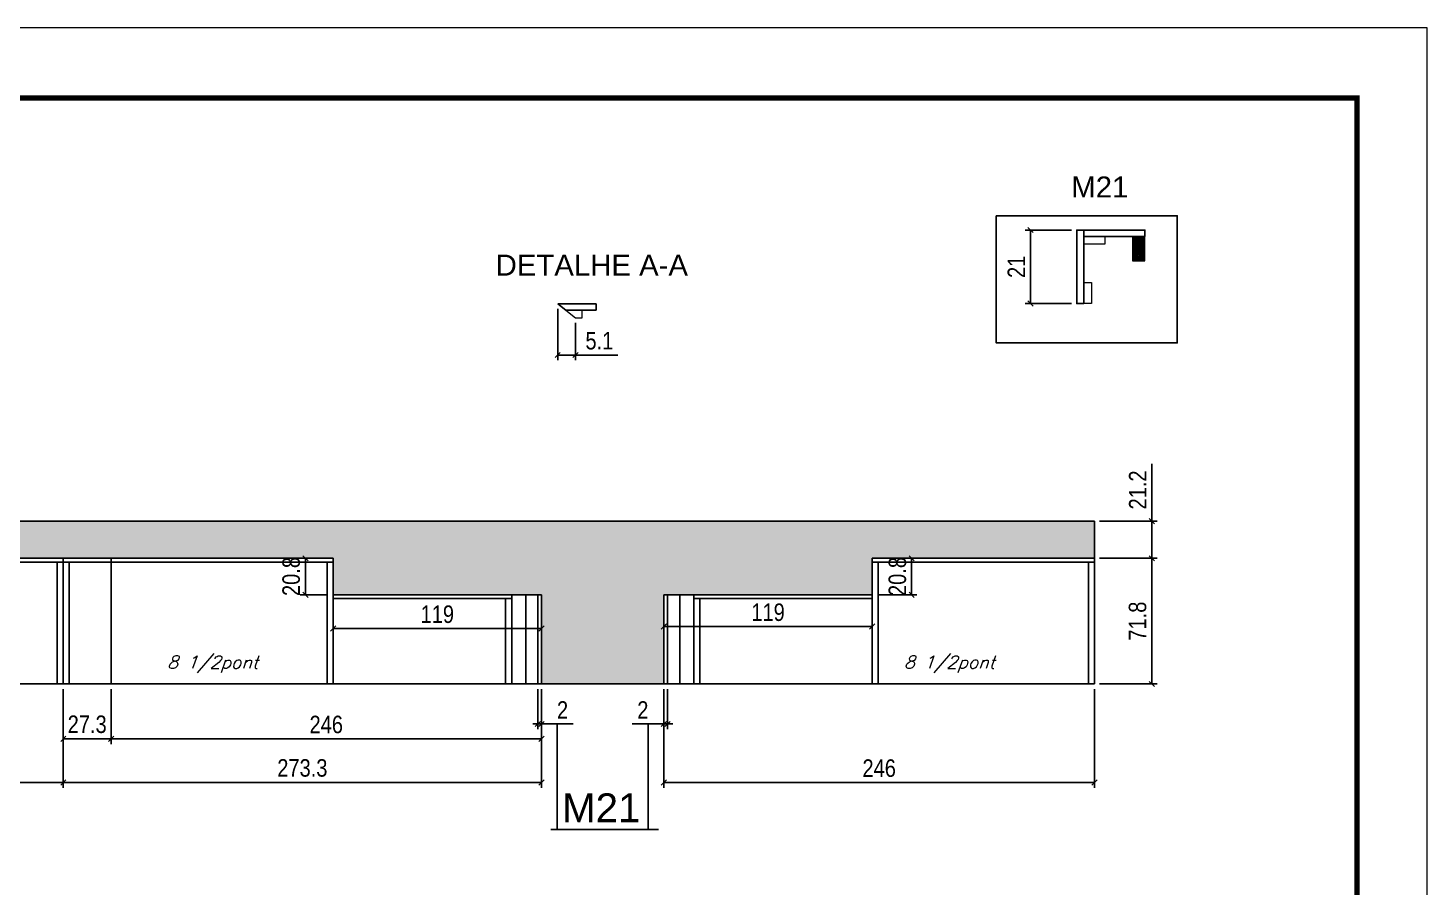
# Model space of a CAD drawing. Extents: x 137137 to 143418, y 10464 to 34486.
# Drawn here: x 137823 to 138622, y 30549 to 31040 of the extents above; entities that cross this region are included whole.
import ezdxf

# ---------------------------------------------------------------- set-up
doc = ezdxf.new("R2010")
doc.units = 0
doc.linetypes.add('DASHED', pattern=[0.75, 0.5, -0.25])
for name, color, linetype in [('5', 5, 'Continuous'), ('COTA', 241, 'Continuous'), ('NOMENCLATURA', 7, 'Continuous'), ('Painéis', 200, 'Continuous'), ('SARR_2.2x7', 40, 'Continuous'), ('SARR_3.5x7', 81, 'Continuous'), ('texto', 7, 'Continuous')]:
    doc.layers.add(name, color=color, linetype=linetype)
for name, color, linetype, lineweight in [('Folhas', 255, 'Continuous', 9), ('Madeira', 126, 'Continuous', 18), ('Sarr 2.2x7', 40, 'Continuous', 9), ('SARRAFO DE PRESSAO', 251, 'DASHED', 9)]:
    doc.layers.add(name, color=color, linetype=linetype, lineweight=lineweight)
doc.styles.add('COTA TECNICA', font='techl___.ttf', dxfattribs={"height": 10})
doc.styles.add('Romans', font='romans.shx')
doc.styles.get("Standard").update_dxf_attribs({"font": 'arial.ttf'})
doc.dimstyles.new('PAINEL', dxfattribs={"dimtxt": 10, "dimasz": 3, "dimexe": 3, "dimexo": 3, "dimgap": 3, "dimtad": 1, "dimdec": 1, "dimzin": 12, "dimdsep": 46, "dimtxsty": 'COTA TECNICA', "dimblk1": 'OBLIQUE', "dimblk2": 'OBLIQUE', "dimsah": 1, "dimcen": 0.9, "dimclrd": 4, "dimclre": 4, "dimclrt": 240, "dimadec": 1, "dimazin": 3, "dimtfac": 1, "dimtdec": 1, "dimtmove": 0, "dimatfit": 3, "dimfxl": 1, "dimtolj": 1, "dimtzin": 12, "dimarcsym": 0})

# ---------------------------------------------------------------- blocks, each defined once
blk = doc.blocks.new('9999999999')
at = {"layer": 'Folhas'}
blk.add_lwpolyline([(98138.98, 34190.21), (99623.98, 34190.21), (99623.98, 35240.21), (98138.98, 35240.21)], close=True, dxfattribs=at)
at = {"layer": 'Folhas', "color": 30, "const_width": 3}
blk.add_lwpolyline([(98213.98, 34230.21), (99583.98, 34230.21), (99583.98, 35200.21), (98213.98, 35200.21)], close=True, dxfattribs=at)
blk = doc.blocks.new('_Oblique')
at = {"color": 0, "linetype": 'ByBlock', "lineweight": -2}
blk.add_line((-0.5, -0.5), (0.5, 0.5), dxfattribs=at)
blk = doc.blocks.new('*D13')
at = {"layer": 'Defpoints', "color": 0, "linetype": 'ByBlock', "transparency": 16777216}
for p in [(138422.1, 30924.59), (138395.66, 30882.59), (138422.1, 30882.59)]:
    blk.add_point(p, dxfattribs=at)
at = {"layer": 'Sarr 2.2x7', "color": 4, "linetype": 'ByBlock', "lineweight": -2, "transparency": 16777216}
for p, q in [((138419.1, 30924.59), (138392.66, 30924.59)), ((138395.66, 30924.59), (138395.66, 30882.59)), ((138419.1, 30882.59), (138392.66, 30882.59))]:
    blk.add_line(p, q, dxfattribs=at)
at = {"layer": 'Sarr 2.2x7', "color": 4, "linetype": 'ByBlock', "lineweight": -2, "transparency": 16777216, "xscale": 3, "yscale": 3, "zscale": 3}
for p, rotation in [((138395.66, 30924.59), 90), ((138395.66, 30882.59), 270)]:
    blk.add_blockref('_Oblique', p, dxfattribs=dict(at, rotation=rotation))
at = {"layer": 'Sarr 2.2x7', "color": 240, "linetype": 'ByBlock', "transparency": 16777216, "insert": (138387.6, 30903.59), "char_height": 10, "attachment_point": 5, "rotation": 90, "style": 'COTA TECNICA'}
blk.add_mtext('\\A1;21', dxfattribs=at)
blk = doc.blocks.new('*D14')
at = {"layer": 'COTA', "color": 4, "lineweight": -2, "ltscale": 25, "transparency": 16777216}
for p, q in [((138114.22, 30662.2), (138114.22, 30639.34)), ((138116.22, 30662.2), (138116.22, 30639.34)), ((138114.22, 30642.34), (138111.22, 30642.34)), ((138114.22, 30642.34), (138116.22, 30642.34)), ((138116.22, 30642.34), (138134.34, 30642.34))]:
    blk.add_line(p, q, dxfattribs=at)
at = {"layer": 'Defpoints', "color": 0, "ltscale": 25, "transparency": 16777216}
for p in [(138114.22, 30665.2), (138116.22, 30665.2), (138116.22, 30642.34)]:
    blk.add_point(p, dxfattribs=at)
at = {"layer": 'COTA', "color": 4, "lineweight": -2, "ltscale": 25, "transparency": 16777216, "xscale": 3, "yscale": 3, "zscale": 3}
blk.add_blockref('_Oblique', (138114.22, 30642.34), dxfattribs=at)
at = {"layer": 'COTA', "color": 4, "lineweight": -2, "ltscale": 25, "transparency": 16777216, "xscale": 3, "yscale": 3, "zscale": 3, "rotation": 180}
blk.add_blockref('_Oblique', (138116.22, 30642.34), dxfattribs=at)
at = {"layer": 'COTA', "color": 240, "ltscale": 25, "transparency": 16777216, "insert": (138128.28, 30650.34), "char_height": 10, "attachment_point": 5, "style": 'COTA TECNICA'}
blk.add_mtext('\\A1;2', dxfattribs=at)
blk = doc.blocks.new('*D15')
at = {"layer": 'COTA', "color": 4, "lineweight": -2, "ltscale": 25, "transparency": 16777216}
for p, q in [((138186.22, 30662.2), (138186.22, 30639.34)), ((138188.22, 30662.2), (138188.22, 30639.34)), ((138186.22, 30642.34), (138168.11, 30642.34)), ((138188.22, 30642.34), (138186.22, 30642.34)), ((138188.22, 30642.34), (138191.22, 30642.34))]:
    blk.add_line(p, q, dxfattribs=at)
at = {"layer": 'Defpoints', "color": 0, "ltscale": 25, "transparency": 16777216}
for p in [(138186.22, 30665.2), (138188.22, 30665.2), (138186.22, 30642.34)]:
    blk.add_point(p, dxfattribs=at)
at = {"layer": 'COTA', "color": 4, "lineweight": -2, "ltscale": 25, "transparency": 16777216, "xscale": 3, "yscale": 3, "zscale": 3}
blk.add_blockref('_Oblique', (138186.22, 30642.34), dxfattribs=at)
at = {"layer": 'COTA', "color": 4, "lineweight": -2, "ltscale": 25, "transparency": 16777216, "xscale": 3, "yscale": 3, "zscale": 3, "rotation": 180}
blk.add_blockref('_Oblique', (138188.22, 30642.34), dxfattribs=at)
at = {"layer": 'COTA', "color": 240, "ltscale": 25, "transparency": 16777216, "insert": (138174.17, 30650.34), "char_height": 10, "attachment_point": 5, "style": 'COTA TECNICA'}
blk.add_mtext('\\A1;2', dxfattribs=at)
blk = doc.blocks.new('*D16')
at = {"layer": 'COTA', "color": 4, "lineweight": -2, "ltscale": 25, "transparency": 16777216}
for p, q in [((137598.97, 30662.2), (137598.97, 30605.94)), ((137842.97, 30662.2), (137842.97, 30605.94)), ((137598.97, 30608.94), (137842.97, 30608.94))]:
    blk.add_line(p, q, dxfattribs=at)
at = {"layer": 'Defpoints', "color": 0, "ltscale": 25, "transparency": 16777216}
for p in [(137598.97, 30665.2), (137842.97, 30665.2), (137842.97, 30608.94)]:
    blk.add_point(p, dxfattribs=at)
at = {"layer": 'COTA', "color": 4, "lineweight": -2, "ltscale": 25, "transparency": 16777216, "xscale": 3, "yscale": 3, "zscale": 3, "rotation": 180}
blk.add_blockref('_Oblique', (137598.97, 30608.94), dxfattribs=at)
at = {"layer": 'COTA', "color": 4, "lineweight": -2, "ltscale": 25, "transparency": 16777216, "xscale": 3, "yscale": 3, "zscale": 3}
blk.add_blockref('_Oblique', (137842.97, 30608.94), dxfattribs=at)
at = {"layer": 'COTA', "color": 240, "ltscale": 25, "transparency": 16777216, "insert": (137720.97, 30617.01), "char_height": 10, "attachment_point": 5, "style": 'COTA TECNICA'}
blk.add_mtext('\\A1;244', dxfattribs=at)
blk = doc.blocks.new('*D17')
at = {"layer": 'COTA', "color": 4, "lineweight": -2, "ltscale": 25, "transparency": 16777216}
for p, q in [((137842.97, 30662.2), (137842.97, 30630.89)), ((137870.27, 30662.2), (137870.27, 30630.89)), ((137842.97, 30633.89), (137870.27, 30633.89))]:
    blk.add_line(p, q, dxfattribs=at)
at = {"layer": 'Defpoints', "color": 0, "ltscale": 25, "transparency": 16777216}
for p in [(137842.97, 30665.2), (137870.27, 30665.2), (137870.27, 30633.89)]:
    blk.add_point(p, dxfattribs=at)
at = {"layer": 'COTA', "color": 4, "lineweight": -2, "ltscale": 25, "transparency": 16777216, "xscale": 3, "yscale": 3, "zscale": 3, "rotation": 180}
blk.add_blockref('_Oblique', (137842.97, 30633.89), dxfattribs=at)
at = {"layer": 'COTA', "color": 4, "lineweight": -2, "ltscale": 25, "transparency": 16777216, "xscale": 3, "yscale": 3, "zscale": 3}
blk.add_blockref('_Oblique', (137870.27, 30633.89), dxfattribs=at)
at = {"layer": 'COTA', "color": 240, "ltscale": 25, "transparency": 16777216, "insert": (137856.62, 30642.11), "char_height": 10, "attachment_point": 5, "style": 'COTA TECNICA'}
blk.add_mtext('\\A1;27.3', dxfattribs=at)
blk = doc.blocks.new('*D18')
at = {"layer": 'COTA', "color": 4, "lineweight": -2, "ltscale": 25, "transparency": 16777216}
for p, q in [((137870.27, 30662.2), (137870.27, 30630.89)), ((138116.22, 30662.2), (138116.22, 30630.89)), ((137870.27, 30633.89), (138116.22, 30633.89))]:
    blk.add_line(p, q, dxfattribs=at)
at = {"layer": 'Defpoints', "color": 0, "ltscale": 25, "transparency": 16777216}
for p in [(137870.27, 30665.2), (138116.22, 30665.2), (138116.22, 30633.89)]:
    blk.add_point(p, dxfattribs=at)
at = {"layer": 'COTA', "color": 4, "lineweight": -2, "ltscale": 25, "transparency": 16777216, "xscale": 3, "yscale": 3, "zscale": 3, "rotation": 180}
blk.add_blockref('_Oblique', (137870.27, 30633.89), dxfattribs=at)
at = {"layer": 'COTA', "color": 4, "lineweight": -2, "ltscale": 25, "transparency": 16777216, "xscale": 3, "yscale": 3, "zscale": 3}
blk.add_blockref('_Oblique', (138116.22, 30633.89), dxfattribs=at)
at = {"layer": 'COTA', "color": 240, "ltscale": 25, "transparency": 16777216, "insert": (137993.24, 30641.99), "char_height": 10, "attachment_point": 5, "style": 'COTA TECNICA'}
blk.add_mtext('\\A1;246', dxfattribs=at)
blk = doc.blocks.new('*D19')
at = {"layer": 'COTA', "color": 4, "lineweight": -2, "ltscale": 25, "transparency": 16777216}
for p, q in [((138186.22, 30662.2), (138186.22, 30605.94)), ((138432.22, 30662.2), (138432.22, 30605.94)), ((138186.22, 30608.94), (138432.22, 30608.94))]:
    blk.add_line(p, q, dxfattribs=at)
at = {"layer": 'Defpoints', "color": 0, "ltscale": 25, "transparency": 16777216}
for p in [(138186.22, 30665.2), (138432.22, 30665.2), (138432.22, 30608.94)]:
    blk.add_point(p, dxfattribs=at)
at = {"layer": 'COTA', "color": 4, "lineweight": -2, "ltscale": 25, "transparency": 16777216, "xscale": 3, "yscale": 3, "zscale": 3, "rotation": 180}
blk.add_blockref('_Oblique', (138186.22, 30608.94), dxfattribs=at)
at = {"layer": 'COTA', "color": 4, "lineweight": -2, "ltscale": 25, "transparency": 16777216, "xscale": 3, "yscale": 3, "zscale": 3}
blk.add_blockref('_Oblique', (138432.22, 30608.94), dxfattribs=at)
at = {"layer": 'COTA', "color": 240, "ltscale": 25, "transparency": 16777216, "insert": (138309.22, 30617.04), "char_height": 10, "attachment_point": 5, "style": 'COTA TECNICA'}
blk.add_mtext('\\A1;246', dxfattribs=at)
blk = doc.blocks.new('*D20')
at = {"layer": 'COTA', "color": 4, "lineweight": -2, "ltscale": 25, "transparency": 16777216}
for p, q in [((137842.97, 30662.2), (137842.97, 30605.94)), ((138116.22, 30662.2), (138116.22, 30605.94)), ((137842.97, 30608.94), (138116.22, 30608.94))]:
    blk.add_line(p, q, dxfattribs=at)
at = {"layer": 'Defpoints', "color": 0, "ltscale": 25, "transparency": 16777216}
for p in [(137842.97, 30665.2), (138116.22, 30665.2), (138116.22, 30608.94)]:
    blk.add_point(p, dxfattribs=at)
at = {"layer": 'COTA', "color": 4, "lineweight": -2, "ltscale": 25, "transparency": 16777216, "xscale": 3, "yscale": 3, "zscale": 3, "rotation": 180}
blk.add_blockref('_Oblique', (137842.97, 30608.94), dxfattribs=at)
at = {"layer": 'COTA', "color": 4, "lineweight": -2, "ltscale": 25, "transparency": 16777216, "xscale": 3, "yscale": 3, "zscale": 3}
blk.add_blockref('_Oblique', (138116.22, 30608.94), dxfattribs=at)
at = {"layer": 'COTA', "color": 240, "ltscale": 25, "transparency": 16777216, "insert": (137979.59, 30617.16), "char_height": 10, "attachment_point": 5, "style": 'COTA TECNICA'}
blk.add_mtext('\\A1;273.3', dxfattribs=at)
blk = doc.blocks.new('*D29')
at = {"layer": 'COTA', "color": 4, "lineweight": -2, "ltscale": 25, "transparency": 16777216}
for p, q in [((138465, 30758.2), (138465, 30790.93)), ((138435.22, 30758.2), (138468, 30758.2)), ((138465, 30737), (138465, 30758.2)), ((138435.22, 30737), (138468, 30737))]:
    blk.add_line(p, q, dxfattribs=at)
at = {"layer": 'Defpoints', "color": 0, "ltscale": 25, "transparency": 16777216}
for p in [(138432.22, 30758.2), (138465, 30758.2), (138432.22, 30737)]:
    blk.add_point(p, dxfattribs=at)
at = {"layer": 'COTA', "color": 4, "lineweight": -2, "ltscale": 25, "transparency": 16777216, "xscale": 3, "yscale": 3, "zscale": 3}
for p, rotation in [((138465, 30758.2), 90), ((138465, 30737), 270)]:
    blk.add_blockref('_Oblique', p, dxfattribs=dict(at, rotation=rotation))
at = {"layer": 'COTA', "color": 240, "ltscale": 25, "transparency": 16777216, "insert": (138456.94, 30776.07), "char_height": 10, "attachment_point": 5, "rotation": 90, "style": 'COTA TECNICA'}
blk.add_mtext('\\A1;21.2', dxfattribs=at)
blk = doc.blocks.new('*D30')
at = {"layer": 'COTA', "color": 4, "lineweight": -2, "ltscale": 25, "transparency": 16777216}
for p, q in [((138435.22, 30737), (138468, 30737)), ((138465, 30737), (138465, 30665.2)), ((138435.22, 30665.2), (138468, 30665.2))]:
    blk.add_line(p, q, dxfattribs=at)
at = {"layer": 'Defpoints', "color": 0, "ltscale": 25, "transparency": 16777216}
for p in [(138432.22, 30737), (138432.22, 30665.2), (138465, 30665.2)]:
    blk.add_point(p, dxfattribs=at)
at = {"layer": 'COTA', "color": 4, "lineweight": -2, "ltscale": 25, "transparency": 16777216, "xscale": 3, "yscale": 3, "zscale": 3}
for p, rotation in [((138465, 30737), 90), ((138465, 30665.2), 270)]:
    blk.add_blockref('_Oblique', p, dxfattribs=dict(at, rotation=rotation))
at = {"layer": 'COTA', "color": 240, "ltscale": 25, "transparency": 16777216, "insert": (138456.9, 30701.1), "char_height": 10, "attachment_point": 5, "rotation": 90, "style": 'COTA TECNICA'}
blk.add_mtext('\\A1;71.8', dxfattribs=at)
blk = doc.blocks.new('*D36')
at = {"layer": 'COTA', "color": 4, "lineweight": -2, "ltscale": 25, "transparency": 16777216}
for p, q in [((137997.22, 30713.2), (137997.22, 30693.9)), ((138116.22, 30713.2), (138116.22, 30693.9)), ((137997.22, 30696.9), (138116.22, 30696.9))]:
    blk.add_line(p, q, dxfattribs=at)
at = {"layer": 'Defpoints', "color": 0, "ltscale": 25, "transparency": 16777216}
for p in [(137997.22, 30716.2), (138116.22, 30716.2), (138116.22, 30696.9)]:
    blk.add_point(p, dxfattribs=at)
at = {"layer": 'COTA', "color": 4, "lineweight": -2, "ltscale": 25, "transparency": 16777216, "xscale": 3, "yscale": 3, "zscale": 3, "rotation": 180}
blk.add_blockref('_Oblique', (137997.22, 30696.9), dxfattribs=at)
at = {"layer": 'COTA', "color": 4, "lineweight": -2, "ltscale": 25, "transparency": 16777216, "xscale": 3, "yscale": 3, "zscale": 3}
blk.add_blockref('_Oblique', (138116.22, 30696.9), dxfattribs=at)
at = {"layer": 'COTA', "color": 240, "ltscale": 25, "transparency": 16777216, "insert": (138056.72, 30704.99), "char_height": 10, "attachment_point": 5, "style": 'COTA TECNICA'}
blk.add_mtext('\\A1;119', dxfattribs=at)
blk = doc.blocks.new('*D37')
at = {"layer": 'COTA', "color": 4, "lineweight": -2, "ltscale": 25, "transparency": 16777216}
for p, q in [((138186.22, 30713.2), (138186.22, 30695.05)), ((138305.22, 30713.2), (138305.22, 30695.05)), ((138186.22, 30698.05), (138305.22, 30698.05))]:
    blk.add_line(p, q, dxfattribs=at)
at = {"layer": 'Defpoints', "color": 0, "ltscale": 25, "transparency": 16777216}
for p in [(138186.22, 30716.2), (138305.22, 30716.2), (138305.22, 30698.05)]:
    blk.add_point(p, dxfattribs=at)
at = {"layer": 'COTA', "color": 4, "lineweight": -2, "ltscale": 25, "transparency": 16777216, "xscale": 3, "yscale": 3, "zscale": 3, "rotation": 180}
blk.add_blockref('_Oblique', (138186.22, 30698.05), dxfattribs=at)
at = {"layer": 'COTA', "color": 4, "lineweight": -2, "ltscale": 25, "transparency": 16777216, "xscale": 3, "yscale": 3, "zscale": 3}
blk.add_blockref('_Oblique', (138305.22, 30698.05), dxfattribs=at)
at = {"layer": 'COTA', "color": 240, "ltscale": 25, "transparency": 16777216, "insert": (138245.72, 30706.14), "char_height": 10, "attachment_point": 5, "style": 'COTA TECNICA'}
blk.add_mtext('\\A1;119', dxfattribs=at)
blk = doc.blocks.new('*D38')
at = {"layer": 'COTA', "color": 4, "lineweight": -2, "ltscale": 25, "transparency": 16777216}
for p, q in [((138308.22, 30737), (138330.78, 30737)), ((138327.78, 30737), (138327.78, 30716.2)), ((138308.22, 30716.2), (138330.78, 30716.2))]:
    blk.add_line(p, q, dxfattribs=at)
at = {"layer": 'Defpoints', "color": 0, "ltscale": 25, "transparency": 16777216}
for p in [(138305.22, 30737), (138305.22, 30716.2), (138327.78, 30716.2)]:
    blk.add_point(p, dxfattribs=at)
at = {"layer": 'COTA', "color": 4, "lineweight": -2, "ltscale": 25, "transparency": 16777216, "xscale": 3, "yscale": 3, "zscale": 3}
for p, rotation in [((138327.78, 30737), 90), ((138327.78, 30716.2), 270)]:
    blk.add_blockref('_Oblique', p, dxfattribs=dict(at, rotation=rotation))
at = {"layer": 'COTA', "color": 240, "ltscale": 25, "transparency": 16777216, "insert": (138319.66, 30726.6), "char_height": 10, "attachment_point": 5, "rotation": 90, "style": 'COTA TECNICA'}
blk.add_mtext('\\A1;20.8', dxfattribs=at)
blk = doc.blocks.new('*D39')
at = {"layer": 'COTA', "color": 4, "lineweight": -2, "ltscale": 25, "transparency": 16777216}
for p, q in [((137994.22, 30737), (137978.35, 30737)), ((137981.35, 30737), (137981.35, 30716.2)), ((137994.22, 30716.2), (137978.35, 30716.2))]:
    blk.add_line(p, q, dxfattribs=at)
at = {"layer": 'Defpoints', "color": 0, "ltscale": 25, "transparency": 16777216}
for p in [(137997.22, 30737), (137981.35, 30716.2), (137997.22, 30716.2)]:
    blk.add_point(p, dxfattribs=at)
at = {"layer": 'COTA', "color": 4, "lineweight": -2, "ltscale": 25, "transparency": 16777216, "xscale": 3, "yscale": 3, "zscale": 3}
for p, rotation in [((137981.35, 30737), 90), ((137981.35, 30716.2), 270)]:
    blk.add_blockref('_Oblique', p, dxfattribs=dict(at, rotation=rotation))
at = {"layer": 'COTA', "color": 240, "ltscale": 25, "transparency": 16777216, "insert": (137973.23, 30726.6), "char_height": 10, "attachment_point": 5, "rotation": 90, "style": 'COTA TECNICA'}
blk.add_mtext('\\A1;20.8', dxfattribs=at)
blk = doc.blocks.new('*D1771')
at = {"layer": 'COTA', "color": 4, "linetype": 'ByBlock', "lineweight": -2, "transparency": 16777216}
for p, q in [((138125.5, 30879.47), (138125.5, 30850.16)), ((138135.7, 30871.47), (138135.7, 30850.16)), ((138125.5, 30853.16), (138135.7, 30853.16)), ((138135.7, 30853.16), (138159.93, 30853.16))]:
    blk.add_line(p, q, dxfattribs=at)
at = {"layer": 'Defpoints', "color": 0, "linetype": 'ByBlock', "transparency": 16777216}
for p in [(138125.5, 30882.47), (138135.7, 30874.47), (138135.7, 30853.16)]:
    blk.add_point(p, dxfattribs=at)
at = {"layer": 'COTA', "color": 4, "linetype": 'ByBlock', "lineweight": -2, "transparency": 16777216, "xscale": 3, "yscale": 3, "zscale": 3, "rotation": 180}
blk.add_blockref('_Oblique', (138125.5, 30853.16), dxfattribs=at)
at = {"layer": 'COTA', "color": 4, "linetype": 'ByBlock', "lineweight": -2, "transparency": 16777216, "xscale": 3, "yscale": 3, "zscale": 3}
blk.add_blockref('_Oblique', (138135.7, 30853.16), dxfattribs=at)
at = {"layer": 'COTA', "color": 240, "linetype": 'ByBlock', "transparency": 16777216, "insert": (138149.32, 30861.27), "char_height": 10, "attachment_point": 5, "style": 'COTA TECNICA'}
blk.add_mtext('\\A1;5.1', dxfattribs=at)

msp = doc.modelspace()

# ---------------------------------------------------------------- hatches: boundary and pattern name
at = {"layer": 'COTA', "linetype": 'ByBlock'}
h = msp.add_hatch(dxfattribs=at)
h.set_pattern_fill('AR-CONC', color=256, scale=0.03)
h.set_pattern_definition([(50, (-1598.5, -2295.15), (5.46554007, -0.47817257), [0.5715, -6.2865]), (355, (-1598.5, -2295.15), (-1.05730264, 5.73170536), [0.4572, -5.02921753]), (100.4514447, (-1598.0445, -2295.19), (4.40823741, 5.25353256), [0.48570026, -5.34270734]), (46.1842, (-1598.5, -2293.626), (8.13237123, -1.26126984), [0.85725, -9.42975]), (96.6355576, (-1597.822, -2293.731), (7.122124, 7.42278374), [0.7285507, -8.01406824]), (351.184151, (-1598.5, -2293.626), (7.122124, 7.42278374), [0.685799, -7.54379196]), (21, (-1597.738, -2294.007), (4.54843174, -3.06795595), [0.5715, -6.2865]), (326, (-1597.738, -2294.007), (1.85406085, 5.52563898), [0.4572, -5.0292]), (71.451445, (-1597.359, -2294.263), (6.40249258, 2.45768307), [0.48570026, -5.34269813]), (37.5, (-1598.5, -2295.1502), (0.092658098, 2.536651166), [0, -4.96824, 0, -5.1054, 0, -5.04825]), (7.5, (-1598.5, -2295.1502), (2.004589875, 3.005417245), [0, -2.91084, 0, -4.85394, 0, -1.92405]), (327.5, (-1600.1993, -2295.1502), (4.067717855, -0.17186232), [0, -1.905, 0, -5.9436, 0, -7.8867]), (317.5, (-1600.9613, -2295.1502), (4.44387544, 0.76279473), [0, -2.4765, 0, -3.94716, 0, -5.6007])])
h.paths.add_polyline_path([(138116.22, 30716.2), (138116.22, 30665.2), (138186.22, 30665.2), (138186.22, 30716.2), (138305.22, 30716.2), (138305.22, 30737), (138432.22, 30737), (138432.22, 30758.2), (138305.22, 30758.2), (138186.22, 30758.2), (138116.22, 30758.2), (137997.22, 30758.2), (137598.97, 30758.2), (137598.97, 30737), (137997.22, 30737), (137997.22, 30716.2)])
at = {"layer": 'Madeira'}
h = msp.add_hatch(dxfattribs=at)
h.set_pattern_fill('ANSI31', color=256, scale=0.2, angle=270, style=0)
h.set_pattern_definition([(315, (155027.0782, 17572.85636), (0.449012806, 0.449012806), [])])
h.paths.add_polyline_path([(138461.06, 30920.99), (138454.06, 30920.99), (138454.06, 30906.99), (138461.06, 30906.99)])

# ---------------------------------------------------------------- linework, layer by layer
at = {"linetype": 'ByBlock'}
msp.add_lwpolyline([(138376.15, 30932.74), (138479.59, 30932.74), (138479.59, 30860.12), (138376.15, 30860.12)], close=True, dxfattribs=at)
at = {"layer": 'COTA', "linetype": 'ByBlock'}
for p, q in [((137598.97, 30758.2), (137997.22, 30758.2)), ((137997.22, 30758.2), (138116.22, 30758.2)), ((138116.22, 30758.2), (138186.22, 30758.2)), ((138186.22, 30758.2), (138305.22, 30758.2)), ((138305.22, 30758.2), (138432.22, 30758.2)), ((138432.22, 30737), (138432.22, 30758.2))]:
    msp.add_line(p, q, dxfattribs=at)
at = {"layer": 'Madeira'}
msp.add_lwpolyline([(138461.06, 30920.99), (138454.06, 30920.99), (138454.06, 30906.99), (138461.06, 30906.99)], close=True, dxfattribs=at)
at = {"layer": 'NOMENCLATURA', "linetype": 'Continuous'}
for p, q in [((138125.28, 30581.99), (138125.28, 30642.34)), ((138177.17, 30642.34), (138177.17, 30581.99)), ((138121.66, 30581.99), (138183.15, 30581.99))]:
    msp.add_line(p, q, dxfattribs=at)
at = {"layer": 'Painéis'}
for p, q in [((138125.5, 30882.47), (138147.5, 30882.47)), ((138125.5, 30882.47), (138130.09, 30878.87)), ((138130.09, 30878.87), (138147.5, 30878.87)), ((138147.5, 30882.47), (138147.5, 30878.87)), ((137598.97, 30737), (137997.22, 30737)), ((137842.97, 30665.2), (137842.97, 30737)), ((137870.27, 30665.2), (137870.27, 30737)), ((137997.22, 30737), (137997.22, 30716.2)), ((138305.22, 30737), (138432.22, 30737)), ((138305.22, 30716.2), (138305.22, 30737)), ((138432.22, 30737), (138432.22, 30665.2)), ((137997.22, 30716.2), (138116.22, 30716.2)), ((138114.22, 30716.2), (138114.22, 30665.2)), ((138116.22, 30716.2), (138116.22, 30665.2)), ((138186.22, 30716.2), (138305.22, 30716.2)), ((138186.22, 30716.2), (138186.22, 30665.2)), ((138188.22, 30716.2), (138188.22, 30665.2)), ((137598.97, 30665.2), (137997.22, 30665.2)), ((137997.22, 30665.2), (138116.22, 30665.2)), ((138116.22, 30665.2), (138186.22, 30665.2)), ((138186.22, 30665.2), (138305.22, 30665.2)), ((138305.22, 30665.2), (138432.22, 30665.2))]:
    msp.add_line(p, q, dxfattribs=at)
msp.add_lwpolyline([(138426.1, 30882.59), (138422.1, 30882.59), (138422.1, 30924.59), (138426.1, 30924.59)], close=True, dxfattribs=at)
at = {"layer": 'Painéis', "linetype": 'ByBlock'}
msp.add_lwpolyline([(138426.1, 30924.59), (138461.04, 30924.59), (138461.04, 30920.99), (138426.1, 30920.99), (138426.1, 30924.59)], dxfattribs=at)
at = {"layer": 'Sarr 2.2x7'}
for p, q in [((138130.09, 30878.87), (138135.7, 30874.47)), ((138139.5, 30874.47), (138139.5, 30878.87)), ((138135.7, 30874.47), (138139.5, 30874.47))]:
    msp.add_line(p, q, dxfattribs=at)
at = {"layer": 'Sarr 2.2x7', "linetype": 'ByBlock'}
for points in [[(138426.1, 30920.99), (138438.1, 30920.99), (138438.1, 30916.59), (138426.1, 30916.59), (138426.1, 30920.99)], [(138426.1, 30882.59), (138426.1, 30894.59), (138430.5, 30894.59), (138430.5, 30882.59), (138426.1, 30882.59)]]:
    msp.add_lwpolyline(points, dxfattribs=at)
at = {"layer": 'SARR_2.2x7', "linetype": 'Continuous'}
for p, q in [((137613.97, 30734.8), (137842.97, 30734.8)), ((137842.97, 30734.8), (137997.22, 30734.8)), ((138432.22, 30734.8), (138305.22, 30734.8)), ((137997.22, 30714), (138099.22, 30714)), ((138107.22, 30716.2), (138107.22, 30665.2)), ((138195.22, 30716.2), (138195.22, 30665.2)), ((138305.22, 30714), (138203.22, 30714))]:
    msp.add_line(p, q, dxfattribs=at)
at = {"layer": 'SARR_3.5x7'}
for p, q in [((137839.52, 30665.2), (137839.52, 30734.8)), ((137846.42, 30665.2), (137846.42, 30734.8)), ((137993.72, 30665.2), (137993.72, 30734.8)), ((137997.22, 30665.2), (137997.22, 30734.8)), ((138305.22, 30665.2), (138305.22, 30734.8)), ((138308.72, 30665.2), (138308.72, 30734.8)), ((138428.77, 30665.2), (138428.77, 30734.8)), ((138095.72, 30714), (138095.72, 30665.2)), ((138099.22, 30716.2), (138099.22, 30665.2)), ((138203.22, 30716.2), (138203.22, 30665.2)), ((138206.72, 30714), (138206.72, 30665.2))]:
    msp.add_line(p, q, dxfattribs=at)

# ---------------------------------------------------------------- block references
at = {"layer": 'SARRAFO DE PRESSAO', "color": 6, "linetype": 'ByBlock'}
msp.add_blockref('9999999999', (38998.31, -4200.15), dxfattribs=at)

# ---------------------------------------------------------------- texts
at = {"layer": '5', "color": 7, "linetype": 'Continuous'}
for s, p in [('M21', (138418.99, 30943.19)), ('DETALHE A-A', (138090.05, 30898.54))]:
    msp.add_text(s, height=12, rotation=359.99996, dxfattribs=at).set_placement(p)
at = {"layer": 'NOMENCLATURA', "linetype": 'Continuous'}
msp.add_text('M21', height=16.5, dxfattribs=at).set_placement((138127.97, 30586.19))
at = {"layer": 'texto', "color": 2, "char_height": 7.2737, "attachment_point": 5, "style": 'Romans'}
for insert in [(137928.27, 30676.46), (138349.31, 30676.46)]:
    msp.add_mtext('{\\Q19;\\C256;8 1/2pont}', dxfattribs=dict(at, insert=insert))

# ---------------------------------------------------------------- dimensions: what is measured, and where the dimension line sits
at = {"layer": 'COTA', "linetype": 'ByBlock'}
dim = msp.add_linear_dim(base=(138135.7, 30853.16), p1=(138125.5, 30882.47), p2=(138135.7, 30874.47), dimstyle='PAINEL', override={"dimlfac": 0.5}, dxfattribs=at)
dim.commit()
dim.dimension.update_dxf_attribs({"geometry": '*D1771', "text_midpoint": (138149.32, 30861.27)})
at = {"layer": 'COTA', "ltscale": 25}
for base, p2, picture, middle in [((138465, 30758.2), (138432.22, 30758.2), '*D29', (138456.94, 30776.07)), ((138465, 30665.2), (138432.22, 30665.2), '*D30', (138456.9, 30701.1))]:
    dim = msp.add_linear_dim(base=base, p1=(138432.22, 30737), p2=p2, angle=90, dimstyle='PAINEL', dxfattribs=at)
    dim.commit()
    dim.dimension.update_dxf_attribs({"geometry": picture, "text_midpoint": middle})
for base, p1, p2, picture, middle in [((137981.35, 30716.2), (137997.22, 30737), (137997.22, 30716.2), '*D39', (137981.35, 30726.6)), ((138327.78, 30716.2), (138305.22, 30737), (138305.22, 30716.2), '*D38', (138327.78, 30726.6))]:
    dim = msp.add_linear_dim(base=base, p1=p1, p2=p2, angle=90, dimstyle='PAINEL', dxfattribs=at)
    dim.commit()
    dim.dimension.update_dxf_attribs({"geometry": picture, "text_midpoint": middle, "dimtype": 160})
for base, p1, p2, picture, middle in [((138116.22, 30696.9), (137997.22, 30716.2), (138116.22, 30716.2), '*D36', (138056.72, 30704.99)), ((138305.22, 30698.05), (138186.22, 30716.2), (138305.22, 30716.2), '*D37', (138245.72, 30706.14)), ((137842.97, 30608.94), (137598.97, 30665.2), (137842.97, 30665.2), '*D16', (137720.97, 30617.01)), ((138116.2245, 30608.9407), (137842.9655, 30665.2041), (138116.2245, 30665.2041), '*D20', (137979.595, 30617.16)), ((138116.22, 30642.34), (138114.22, 30665.2), (138116.22, 30665.2), '*D14', (138128.28, 30650.34)), ((138186.22, 30642.34), (138188.22, 30665.2), (138186.22, 30665.2), '*D15', (138174.17, 30650.34)), ((138432.22, 30608.94), (138186.22, 30665.2), (138432.22, 30665.2), '*D19', (138309.22, 30617.04))]:
    dim = msp.add_linear_dim(base=base, p1=p1, p2=p2, dimstyle='PAINEL', dxfattribs=at)
    dim.commit()
    dim.dimension.update_dxf_attribs({"geometry": picture, "text_midpoint": middle})
dim = msp.add_linear_dim(base=(137870.27, 30633.89), p1=(137842.97, 30665.2), p2=(137870.27, 30665.2), dimstyle='PAINEL', dxfattribs=at)
dim.commit()
dim.dimension.update_dxf_attribs({"geometry": '*D17', "text_midpoint": (137856.62, 30633.89), "dimtype": 160})
dim = msp.add_linear_dim(base=(138116.2245, 30633.8868), p1=(137870.2655, 30665.2041), p2=(138116.2245, 30665.2041), dimstyle='PAINEL', override={"dimtmove": 1}, dxfattribs=at)
dim.commit()
dim.dimension.update_dxf_attribs({"geometry": '*D18', "text_midpoint": (137993.245, 30641.9891)})
at = {"layer": 'Sarr 2.2x7', "linetype": 'ByBlock'}
dim = msp.add_linear_dim(base=(138395.66, 30882.59), p1=(138422.1, 30924.59), p2=(138422.1, 30882.59), angle=90, dimstyle='PAINEL', override={"dimlfac": 0.5}, dxfattribs=at)
dim.commit()
dim.dimension.update_dxf_attribs({"geometry": '*D13', "text_midpoint": (138387.6, 30903.59)})

doc.saveas('drawing.dxf')
